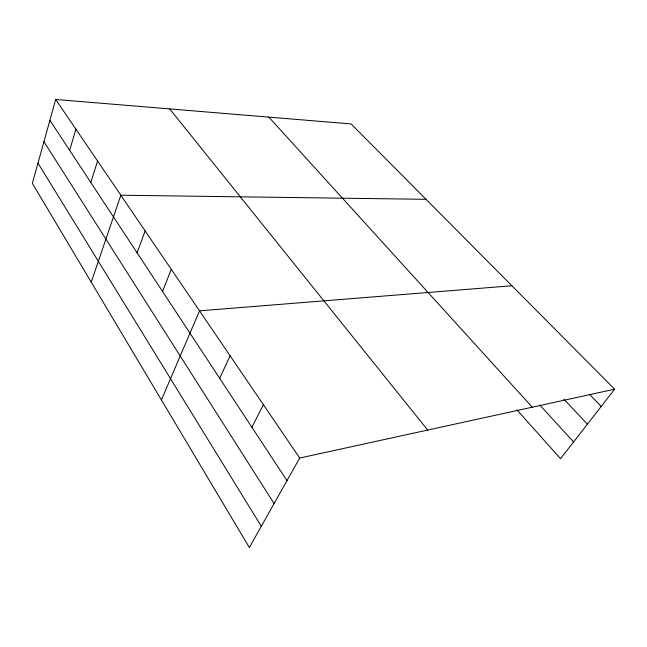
<?xml version="1.0" encoding="UTF-8"?>
<svg xmlns="http://www.w3.org/2000/svg" width="647" height="647" viewBox="0 0 647 647"><rect width="100%" height="100%" fill="white"/><g stroke="black" fill="none" stroke-linecap="round" stroke-linejoin="round"><path stroke-width="0.97" d="M55.682 99.468L32.35 183.352L249.362 547.532L299.69 458.036L614.65 389.195L351.135 123.941L55.682 99.468L299.69 458.036M69.65 150.314L75.917 129.198M90.79 182.446L97.584 161.038M91.235 282.181L120.852 195.224L426.009 199.316M137.107 252.831L145.13 230.906M162.534 291.482L171.277 269.33M161.418 399.959L199.527 310.835L511.89 285.764M219.657 378.293L230.13 355.81M251.885 427.271L263.394 404.698M614.65 389.195L560.545 458.691L516.896 409.81M589.368 394.217L601.209 406.462M563.869 399.183L587.411 424.189M539.873 405.135L573.59 441.941M268.845 117.123L532.246 407.206M169.7 108.914L427.691 430.061M49.892 120.293L286.993 480.616M43.939 141.685L274.085 503.568M37.979 163.117L261.299 526.302"/></g></svg>
